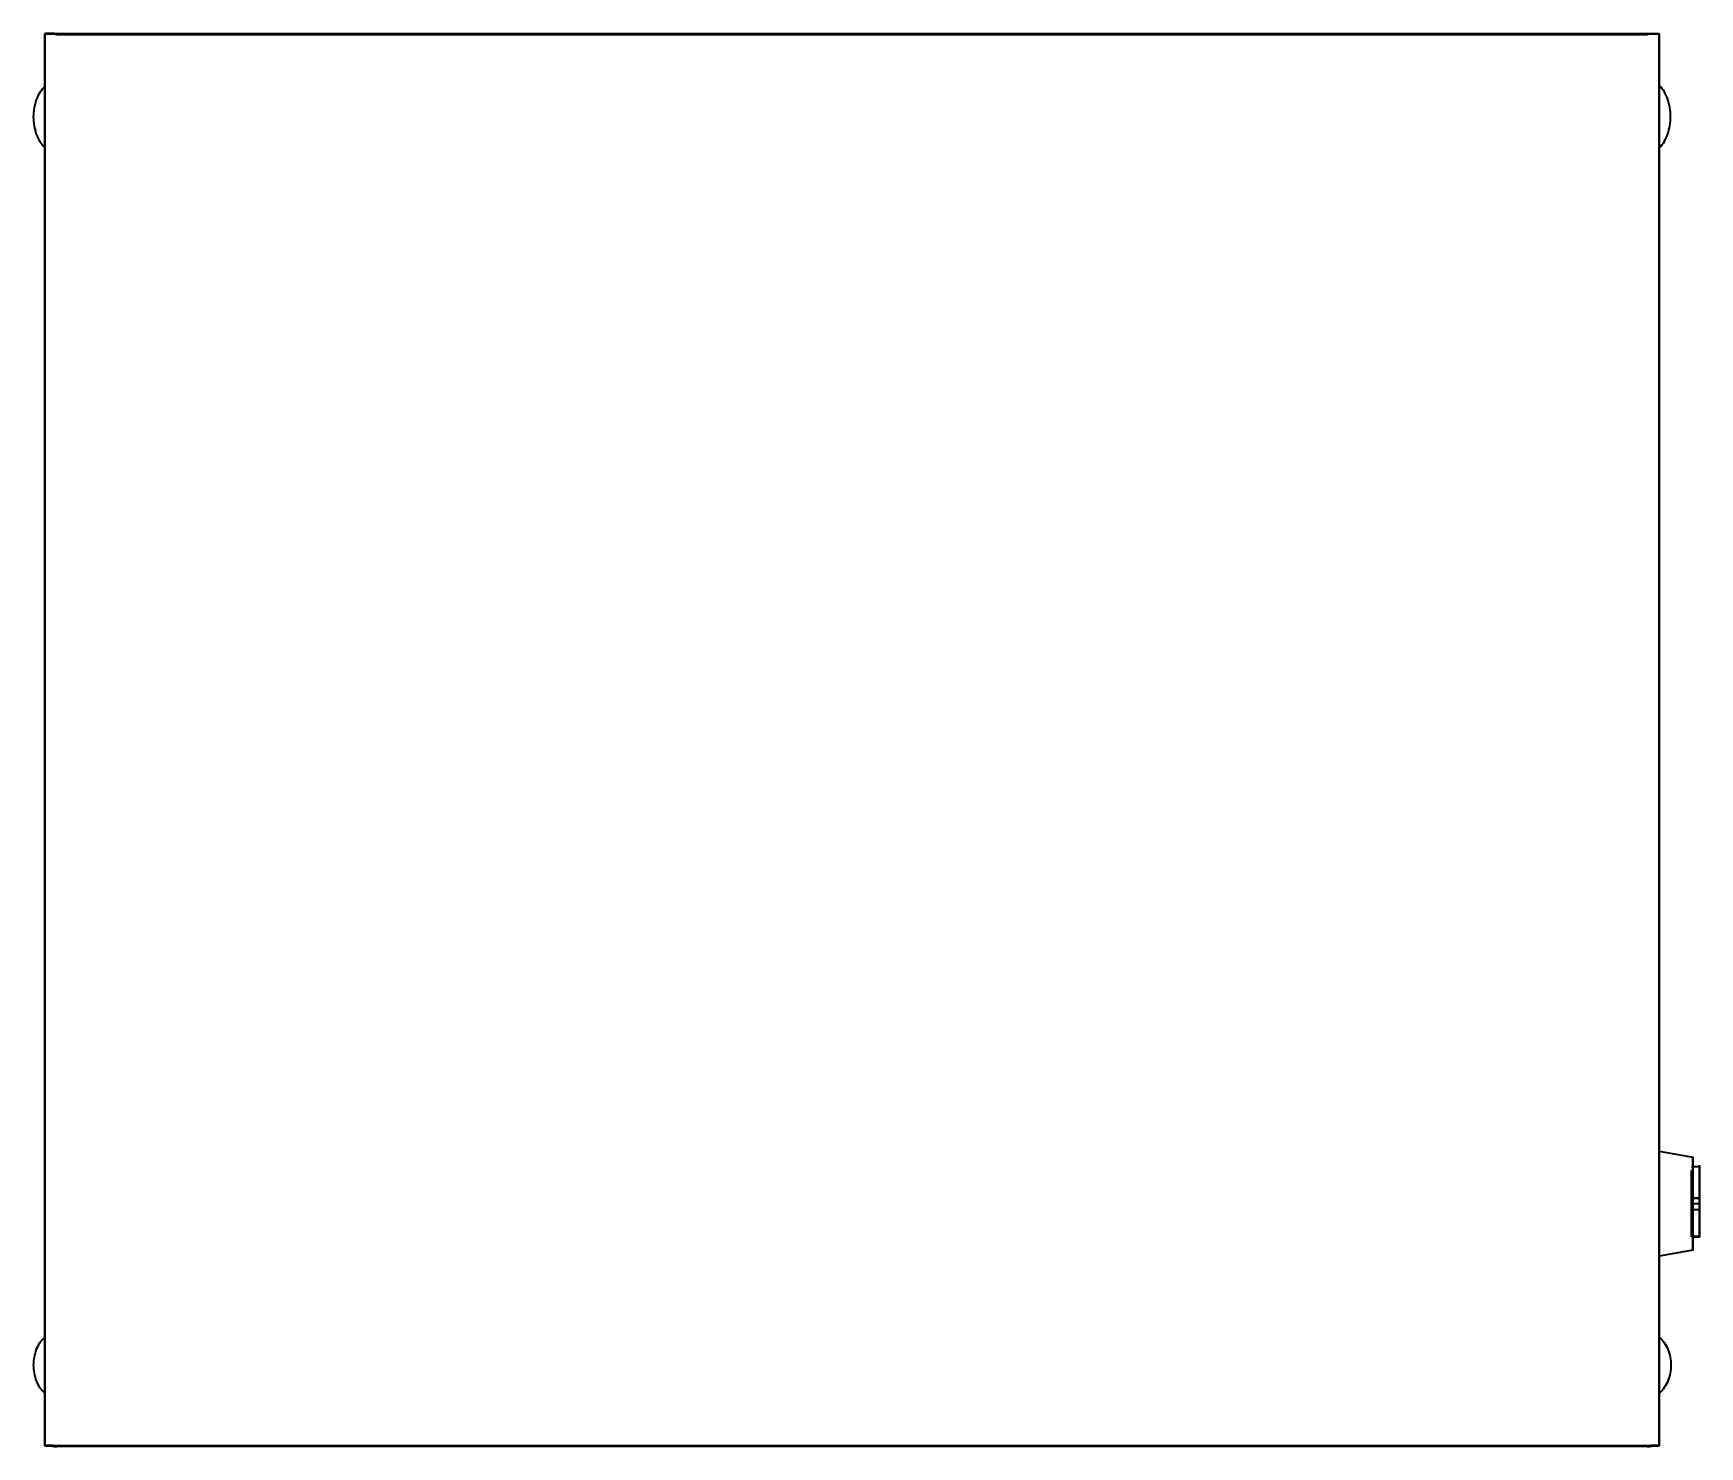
# Model space of a CAD drawing. Header units: inches. Extents: x -1371 to 1856, y -1888 to 3368.
# Drawn here: x -1358 to -188, y 2375 to 3368 of the extents above; entities that cross this region are included whole.
import ezdxf

# ---------------------------------------------------------------- set-up
doc = ezdxf.new("R2010")
doc.units = ezdxf.units.IN
doc.header["$MEASUREMENT"] = 0
doc.layers.add('Warstwa 1', color=7, linetype='Continuous')

msp = doc.modelspace()

# ---------------------------------------------------------------- linework, layer by layer
at = {"layer": 'Warstwa 1', "color": 7, "lineweight": 35}
for points in [[(-1341.7, 3367.9), (-1350.2, 3367.9)], [(-1350.2, 3367.9)], [(-1350.2, 3367.9), (-1341.7, 3367.9)], [(-1350.2, 2375.8), (-1350.2, 3367.9)], [(-1350.2, 2375.8), (-1350.2, 3367.9)], [(-1350.2, 2375.8), (-1350.2, 3367.9)], [(-1341.7, 3367.9), (-1350.2, 3367.9)], [(-1350.2, 3367.9), (-1346, 3367.9)], [(-1350.2, 3367.9), (-1347.2, 3367.9)], [(-1350.2, 3367.9)], [(-1350.2, 3367.9), (-1350.2, 2375.8)], [(-1341.7, 3367.9), (-1346, 3367.9)], [(-1346, 3367.9)], [(-1346, 3367.9), (-1341.7, 3367.9)], [(-1346, 3367.9), (-1341.7, 3367.9)], [(-1346, 3367.9)], [(-1341.7, 3367.9)], [(-1265.2, 3367.9), (-1341.7, 3367.9)], [(-1265.2, 3367.9), (-1341.7, 3367.9)], [(-1341.7, 3367.9)], [(-1341.7, 3367.9), (-224.9, 3367.9)], [(-1341.7, 3367.3), (-224.9, 3367.3)], [(-1340.7, 3367.9), (-225.9, 3367.9)], [(-1340.7, 3367.9)], [(-1340.7, 3367.9), (-1337.5, 3367.9)], [(-1337.5, 3367.9), (-229.1, 3367.9)], [(-233.4, 3367.9), (-1333.2, 3367.9)], [(-1333.2, 3367.9)], [(-1333.2, 3367.9), (-233.4, 3367.9)], [(-1333.2, 3367.9)], [(-1333.2, 3367.9)], [(-233.4, 3367.9), (-1333.2, 3367.9)], [(-1333.2, 3367.9), (-233.4, 3367.9)], [(-1265.2, 3367.9)], [(-224.9, 3367.9), (-301.4, 3367.9)], [(-301.4, 3367.9)], [(-301.4, 3367.9), (-224.9, 3367.9)], [(-233.4, 3367.9)], [(-233.4, 3367.9)], [(-233.4, 3367.9)], [(-225.9, 3367.9), (-229.1, 3367.9)], [(-225.9, 3367.9)], [(-224.9, 3367.9)], [(-224.9, 3367.9), (-216.4, 3367.9)], [(-216.4, 3367.9), (-224.9, 3367.9)], [(-224.9, 3367.9), (-220.6, 3367.9)], [(-220.6, 3367.9), (-224.9, 3367.9)], [(-224.9, 3367.9)], [(-224.9, 3367.9), (-220.6, 3367.9)], [(-216.4, 3367.9), (-224.9, 3367.9)], [(-224.9, 3367.9), (-224.9, 3367.3)], [(-220.6, 3367.9)], [(-216.4, 3367.9), (-220.6, 3367.9)], [(-220.6, 3367.9)], [(-216.4, 3367.9)], [(-216.4, 3367.9), (-216.4, 2375.8)], [(-216.4, 3367.9), (-216.4, 2375.8)], [(-216.4, 2375.8), (-216.4, 3367.9)], [(-216.4, 3367.9)], [(-216.4, 3367.9), (-216.4, 2375.8)], [(-1350.2, 3296.8), (-1350.2, 3325.7)], [(-1350.2, 3296.8), (-1350.2, 3325.7)], [(-1350.2, 3297), (-1350.2, 3325.4)], [(-1350.2, 3325.4), (-1350.2, 3297)], [(-216.4, 3325.7), (-216.4, 3296.8)], [(-216.4, 3325.7), (-216.4, 3296.8)], [(-216.4, 3297), (-216.4, 3325.4)], [(-216.4, 3325.4), (-216.4, 3297)], [(-1350.2, 3301.6), (-1350.2, 3320.8)], [(-1350.2, 3320.8), (-1350.2, 3301.6)], [(-216.4, 3301.6), (-216.4, 3320.8)], [(-216.4, 3320.8), (-216.4, 3301.6)], [(-216.4, 2582.7), (-192.7, 2578.5)], [(-192.7, 2545.9), (-192.7, 2578.5)], [(-275.9, 2572.8)], [(-216.4, 2573.1), (-216.4, 2518.6)], [(-216.4, 2573.1), (-216.4, 2518.6)], [(-216.4, 2573.1)], [(-216.4, 2518.9), (-216.4, 2572.8)], [(-216.4, 2518.9), (-216.4, 2572.8)], [(-216.4, 2572.8)], [(-193.7, 2572.1), (-188, 2572.1)], [(-193.7, 2522.5), (-193.7, 2569.2)], [(-193.7, 2569.2), (-193.7, 2522.5)], [(-193.7, 2523), (-193.7, 2568.7)], [(-193.7, 2568.7), (-193.7, 2523)], [(-188, 2545.9), (-188, 2572.9)], [(-188, 2572.9), (-188, 2545.9)], [(-188, 2522.5), (-188, 2569.2)], [(-188, 2569.2), (-188, 2522.5)], [(-188, 2523), (-188, 2568.7)], [(-188, 2568.7), (-188, 2523)], [(-193.7, 2549.8), (-193.7, 2541.9)], [(-193.7, 2549.8), (-188, 2549.8)], [(-188, 2549.8), (-193.7, 2549.8)], [(-193.7, 2549.8)], [(-193.7, 2549.8), (-193.7, 2541.9)], [(-193.7, 2541.9), (-188, 2541.9)], [(-193.7, 2541.9), (-188, 2541.9)], [(-193.7, 2541.9)], [(-188, 2541.9), (-188, 2549.8)], [(-188, 2549.8)], [(-188, 2541.9), (-188, 2549.8)], [(-188, 2541.9)], [(-216.4, 2518.9)], [(-216.4, 2518.6)], [(-193.7, 2523), (-188, 2523)], [(-193.7, 2522.5), (-188, 2522.5)], [(-192.7, 2513.3), (-216.4, 2509)], [(-1350.2, 2418), (-1350.2, 2446.9)], [(-1350.2, 2418), (-1350.2, 2446.9)], [(-1350.2, 2418.3), (-1350.2, 2446.6)], [(-1350.2, 2446.6), (-1350.2, 2418.3)], [(-216.4, 2446.9), (-216.4, 2418)], [(-216.4, 2446.9), (-216.4, 2418)], [(-216.4, 2418.3), (-216.4, 2446.6)], [(-216.4, 2446.6), (-216.4, 2418.3)], [(-1350.2, 2426.8), (-1350.2, 2438.1)], [(-1350.2, 2438.1), (-1350.2, 2426.8)], [(-216.4, 2426.8), (-216.4, 2438.1)], [(-216.4, 2438.1), (-216.4, 2426.8)], [(-1341.7, 2375.8), (-1350.2, 2375.8)], [(-1350.2, 2375.8)], [(-1350.2, 2375.8), (-1341.7, 2375.8)], [(-1346, 2375.8), (-1350.2, 2375.8)], [(-1350.2, 2375.8), (-1341.7, 2375.8)], [(-1350.2, 2375.8)], [(-1347.2, 2375.8), (-1350.2, 2375.8)], [(-1346, 2375.8), (-1347.2, 2375.8)], [(-1341.7, 2375.8), (-1346, 2375.8)], [(-1346, 2375.8)], [(-1346, 2375.8), (-1341.7, 2375.8)], [(-1346, 2375.8), (-1341.7, 2375.8)], [(-1346, 2375.8)], [(-1341.7, 2375.8)], [(-1341.7, 2375.8), (-1265.2, 2375.8)], [(-1265.2, 2375.8), (-1341.7, 2375.8)], [(-1341.7, 2375.8)], [(-224.9, 2375.8), (-1341.7, 2375.8)], [(-1341.7, 2375.8), (-1341.7, 2375.2)], [(-1341.7, 2375.6), (-224.9, 2375.6)], [(-1337.6, 2375.6), (-1341.7, 2375.6)], [(-1341.7, 2375.6)], [(-225.9, 2375.8), (-1340.7, 2375.8)], [(-1337.5, 2375.8), (-1340.7, 2375.8)], [(-1340.7, 2375.8)], [(-1327.6, 2375.6), (-1337.6, 2375.6)], [(-1337.5, 2375.8), (-229.1, 2375.8)], [(-233.4, 2375.8), (-1333.2, 2375.8)], [(-1333.2, 2375.8)], [(-233.4, 2375.8), (-1333.2, 2375.8)], [(-239.1, 2375.6), (-1327.6, 2375.6)], [(-1265.2, 2375.8)], [(-598.3, 2375.8), (-607.6, 2375.8)], [(-606.3, 2375.8), (-607.6, 2375.8)], [(-598.3, 2375.8), (-607.6, 2375.8)], [(-606.3, 2375.8), (-581.4, 2375.8)], [(-581.4, 2375.8), (-606.3, 2375.8)], [(-595.7, 2375.8), (-598.3, 2375.8)], [(-595.7, 2375.8), (-598.3, 2375.8)], [(-559.1, 2375.8), (-595.7, 2375.8)], [(-559.1, 2375.8), (-595.7, 2375.8)], [(-581.4, 2375.8), (-580.1, 2375.8)], [(-580.1, 2375.8), (-581.4, 2375.8)], [(-580.1, 2375.8)], [(-580.1, 2375.8), (-575.1, 2375.8)], [(-580.1, 2375.8)], [(-575.1, 2375.8), (-555.6, 2375.8)], [(-555.6, 2375.8), (-575.1, 2375.8)], [(-553.9, 2375.8), (-559.1, 2375.8)], [(-553.9, 2375.8), (-559.1, 2375.8)], [(-552.7, 2375.8), (-555.6, 2375.8)], [(-555.6, 2375.8)], [(-555.6, 2375.8)], [(-555.6, 2375.8), (-552.7, 2375.8)], [(-553.9, 2375.8), (-540.3, 2375.8)], [(-553.9, 2375.8), (-540.3, 2375.8)], [(-552.7, 2375.8), (-486.8, 2375.8)], [(-552.7, 2375.8), (-486.8, 2375.8)], [(-540.3, 2375.8), (-486.8, 2375.8)], [(-486.8, 2375.8), (-540.3, 2375.8)], [(-505.9, 2375.8), (-529.6, 2375.8)], [(-529.6, 2375.8), (-473.1, 2375.8)], [(-473.1, 2375.8), (-529.6, 2375.8)], [(-529.6, 2375.8), (-505.9, 2375.8)], [(-505.2, 2375.8), (-505.9, 2375.8)], [(-505.9, 2375.8), (-505.2, 2375.8)], [(-476.1, 2375.8), (-505.2, 2375.8)], [(-505.2, 2375.8)], [(-505.2, 2375.8)], [(-505.2, 2375.8), (-476.1, 2375.8)], [(-473.9, 2375.8), (-476.1, 2375.8)], [(-476.1, 2375.8)], [(-476.1, 2375.8)], [(-473.9, 2375.8), (-476.1, 2375.8)], [(-473.9, 2375.8), (-383.8, 2375.8)], [(-473.1, 2375.8), (-351.2, 2375.8)], [(-351.2, 2375.8), (-473.1, 2375.8)], [(-377.5, 2375.8), (-383.8, 2375.8)], [(-377.5, 2375.8), (-383.8, 2375.8)], [(-344.1, 2375.8), (-377.5, 2375.8)], [(-377.5, 2375.8), (-344.1, 2375.8)], [(-351.2, 2375.8), (-346, 2375.8)], [(-346, 2375.8), (-351.2, 2375.8)], [(-346, 2375.8), (-322.5, 2375.8)], [(-343.1, 2375.8), (-344.1, 2375.8)], [(-344.1, 2375.8), (-343.1, 2375.8)], [(-311, 2375.8), (-343.1, 2375.8)], [(-343.1, 2375.8)], [(-343.1, 2375.8)], [(-343.1, 2375.8), (-311, 2375.8)], [(-321.9, 2375.8), (-323.2, 2375.8)], [(-323.2, 2375.8)], [(-323.2, 2375.8), (-322.7, 2375.8)], [(-323.2, 2375.8)], [(-322.7, 2375.8), (-323.2, 2375.8)], [(-323.2, 2375.8), (-321.9, 2375.8)], [(-322.7, 2375.8), (-311.6, 2375.8)], [(-322.7, 2375.8), (-311.6, 2375.8)], [(-322.5, 2375.8), (-315.6, 2375.8)], [(-315.6, 2375.8), (-322.5, 2375.8)], [(-317, 2375.8), (-321.9, 2375.8)], [(-321.9, 2375.8), (-317, 2375.8)], [(-315.6, 2375.8), (-317, 2375.8)], [(-317, 2375.8), (-315.6, 2375.8)], [(-315.6, 2375.8)], [(-315.6, 2375.8)], [(-311.6, 2375.8), (-311, 2375.8)], [(-311, 2375.8), (-311.6, 2375.8)], [(-311, 2375.8)], [(-311, 2375.8)], [(-301.4, 2375.8)], [(-301.4, 2375.8), (-224.9, 2375.8)], [(-301.4, 2375.8), (-224.9, 2375.8)], [(-239.1, 2375.6), (-229, 2375.6)], [(-233.4, 2375.8)], [(-229.1, 2375.8), (-225.9, 2375.8)], [(-225.9, 2375.8)], [(-224.9, 2375.8)], [(-224.9, 2375.8), (-220.6, 2375.8)], [(-220.6, 2375.8), (-224.9, 2375.8)], [(-224.9, 2375.8), (-216.4, 2375.8)], [(-216.4, 2375.8), (-224.9, 2375.8)], [(-224.9, 2375.8)], [(-224.9, 2375.8), (-216.4, 2375.8)], [(-220.6, 2375.8), (-224.9, 2375.8)], [(-224.9, 2375.2), (-224.9, 2375.8)], [(-224.9, 2375.6)], [(-220.6, 2375.8)], [(-220.6, 2375.8), (-216.4, 2375.8)], [(-220.6, 2375.8)], [(-216.4, 2375.8)], [(-216.4, 2375.8)], [(-224.9, 2375.2), (-1341.7, 2375.2)]]:
    msp.add_lwpolyline(points, dxfattribs=at)
for points, knots in [([(-1341.7, 3367.9), (-1344.3, 3368.1), (-1346.8, 3368.2), (-1348.4, 3368.1), (-1349.6, 3368.1), (-1350.2, 3368), (-1350.2, 3367.9)], [0, 0, 0, 0, 1, 1, 1, 2, 2, 2, 2]), ([(-1341.7, 3367.3), (-1342.9, 3367.5), (-1344, 3367.6), (-1344.7, 3367.7), (-1345.1, 3367.8), (-1345.5, 3367.8), (-1345.7, 3367.8), (-1345.9, 3367.9), (-1346, 3367.9), (-1346, 3367.9)], [0, 0, 0, 0, 1, 1, 1, 2, 2, 2, 3, 3, 3, 3]), ([(-224.9, 3367.9), (-222.3, 3368.1), (-219.8, 3368.2), (-218.2, 3368.1), (-217.1, 3368.1), (-216.4, 3368), (-216.4, 3367.9)], [0, 0, 0, 0, 1, 1, 1, 2, 2, 2, 2]), ([(-220.6, 3367.9), (-220.6, 3367.9), (-220.8, 3367.9), (-221, 3367.8), (-221.2, 3367.8), (-221.5, 3367.8), (-221.9, 3367.7), (-222.7, 3367.6), (-223.8, 3367.5), (-224.9, 3367.3)], [0, 0, 0, 0, 1, 1, 1, 2, 2, 2, 3, 3, 3, 3]), ([(-1350.2, 3330.9), (-1352.7, 3328.5), (-1354.7, 3325.2), (-1356.1, 3321.5), (-1357.5, 3317.8), (-1358.2, 3313.6), (-1358.2, 3309.5), (-1358.2, 3305.3), (-1357.5, 3301.1), (-1356.1, 3297.4), (-1354.7, 3293.7), (-1352.7, 3290.4), (-1350.2, 3288)], [0, 0, 0, 0, 1, 1, 1, 2, 2, 2, 3, 3, 3, 4, 4, 4, 4]), ([(-1350.2, 3325.7), (-1350.2, 3325.1), (-1350.2, 3325.4), (-1350.2, 3325.4), (-1350.2, 3325.4), (-1350.2, 3324.8), (-1350.2, 3324.2), (-1350.2, 3323.1), (-1350.2, 3321.8), (-1350.2, 3320), (-1350.2, 3317.5), (-1350.2, 3313.8), (-1350.2, 3311.2), (-1350.2, 3308.6), (-1350.2, 3307.1), (-1350.2, 3305), (-1350.2, 3303.6), (-1350.2, 3301.8), (-1350.2, 3300.7), (-1350.2, 3300), (-1350.2, 3299.6), (-1350.2, 3298.4), (-1350.2, 3297.5), (-1350.2, 3296.2), (-1350.2, 3296.8)], [0, 0, 0, 0, 1, 1, 1, 2, 2, 2, 3, 3, 3, 4, 4, 4, 5, 5, 5, 6, 6, 6, 7, 7, 7, 8, 8, 8, 8]), ([(-1350.2, 3325.7), (-1350.2, 3325.1), (-1350.2, 3325.4), (-1350.2, 3325.4), (-1350.2, 3325.4), (-1350.2, 3324.8), (-1350.2, 3324.2), (-1350.2, 3323.1), (-1350.2, 3321.8), (-1350.2, 3320), (-1350.2, 3317.5), (-1350.2, 3313.8), (-1350.2, 3311.2), (-1350.2, 3308.6), (-1350.2, 3307.1), (-1350.2, 3305), (-1350.2, 3303.6), (-1350.2, 3301.8), (-1350.2, 3300.7), (-1350.2, 3300), (-1350.2, 3299.6), (-1350.2, 3298.4), (-1350.2, 3297.5), (-1350.2, 3296.2), (-1350.2, 3296.8)], [0, 0, 0, 0, 1, 1, 1, 2, 2, 2, 3, 3, 3, 4, 4, 4, 5, 5, 5, 6, 6, 6, 7, 7, 7, 8, 8, 8, 8]), ([(-216.4, 3296.8), (-216.4, 3297.4), (-216.4, 3297), (-216.4, 3297), (-216.4, 3297), (-216.4, 3297.6), (-216.4, 3298.2), (-216.4, 3299.4), (-216.4, 3300.6), (-216.4, 3302.4), (-216.4, 3305), (-216.4, 3308.6), (-216.4, 3311.2), (-216.4, 3313.8), (-216.4, 3315.3), (-216.4, 3317.4), (-216.4, 3318.9), (-216.4, 3320.6), (-216.4, 3321.7), (-216.4, 3322.4), (-216.4, 3322.9), (-216.4, 3324.1), (-216.4, 3325), (-216.4, 3326.3), (-216.4, 3325.7)], [0, 0, 0, 0, 1, 1, 1, 2, 2, 2, 3, 3, 3, 4, 4, 4, 5, 5, 5, 6, 6, 6, 7, 7, 7, 8, 8, 8, 8]), ([(-216.4, 3296.8), (-216.4, 3297.4), (-216.4, 3297), (-216.4, 3297), (-216.4, 3297), (-216.4, 3297.6), (-216.4, 3298.2), (-216.4, 3299.4), (-216.4, 3300.6), (-216.4, 3302.4), (-216.4, 3305), (-216.4, 3308.6), (-216.4, 3311.2), (-216.4, 3313.8), (-216.4, 3315.3), (-216.4, 3317.4), (-216.4, 3318.9), (-216.4, 3320.6), (-216.4, 3321.7), (-216.4, 3322.4), (-216.4, 3322.9), (-216.4, 3324.1), (-216.4, 3325), (-216.4, 3326.3), (-216.4, 3325.7)], [0, 0, 0, 0, 1, 1, 1, 2, 2, 2, 3, 3, 3, 4, 4, 4, 5, 5, 5, 6, 6, 6, 7, 7, 7, 8, 8, 8, 8]), ([(-215.9, 3288), (-213.6, 3290.4), (-211.7, 3293.7), (-210.4, 3297.5), (-209.1, 3301.2), (-208.4, 3305.4), (-208.4, 3309.6), (-208.4, 3313.8), (-209.1, 3318.1), (-210.4, 3321.8), (-211.7, 3325.6), (-213.6, 3328.8), (-215.9, 3331.2)], [0, 0, 0, 0, 1, 1, 1, 2, 2, 2, 3, 3, 3, 4, 4, 4, 4]), ([(-216.4, 2582.7), (-216.4, 2558.1), (-216.4, 2533.6), (-216.4, 2509), (-216.4, 2533.6), (-216.4, 2558.1), (-216.4, 2582.7)], [0, 0, 0, 0, 1, 1, 1, 2, 2, 2, 2]), ([(-192.7, 2578.5), (-192.7, 2556.7), (-192.7, 2535), (-192.7, 2513.3), (-192.7, 2524.1), (-192.7, 2535), (-192.7, 2545.9)], [0, 0, 0, 0, 1, 1, 1, 2, 2, 2, 2]), ([(-188, 2572.1), (-188, 2572.1), (-188, 2571.7), (-188, 2571.4), (-188.1, 2571), (-188, 2570.7), (-188, 2570.4), (-188, 2569.9), (-188, 2569.4), (-188.1, 2568.9), (-188.1, 2568.1), (-188, 2567.1), (-188, 2566.2), (-188, 2565), (-188, 2564), (-188, 2563), (-188, 2561.7), (-188, 2560.5), (-188, 2559.1), (-188, 2557.4), (-188, 2555.5), (-188, 2553.7), (-188, 2550.8), (-188, 2548), (-188, 2545.1), (-188, 2542.3), (-188, 2539.3), (-188, 2536.5), (-188, 2531.6), (-188, 2527.1), (-188, 2522.5), (-188, 2539), (-188, 2555.5), (-188, 2572.1)], [0, 0, 0, 0, 1, 1, 1, 2, 2, 2, 3, 3, 3, 4, 4, 4, 5, 5, 5, 6, 6, 6, 7, 7, 7, 8, 8, 8, 9, 9, 9, 10, 10, 10, 11, 11, 11, 11]), ([(-188, 2545.9), (-188.1, 2545.9), (-188, 2545.9), (-188, 2545.9), (-188, 2545.8), (-188.1, 2545.9), (-188.1, 2545.9), (-188.1, 2545.9), (-188.1, 2545.9), (-188.1, 2545.9), (-188.2, 2545.8), (-188.3, 2545.9), (-188.4, 2545.9), (-188.6, 2545.9), (-188.9, 2545.9), (-189.1, 2545.9), (-189.4, 2545.9), (-189.5, 2545.9), (-189.7, 2545.9), (-189.9, 2545.9), (-190.2, 2545.9), (-190.4, 2545.9), (-190.7, 2545.9), (-191.1, 2545.9), (-191.4, 2545.9), (-191.9, 2545.9), (-192.3, 2545.9), (-192.7, 2545.9)], [0, 0, 0, 0, 1, 1, 1, 2, 2, 2, 3, 3, 3, 4, 4, 4, 5, 5, 5, 6, 6, 6, 7, 7, 7, 8, 8, 8, 9, 9, 9, 9]), ([(-1350.2, 2452.1), (-1352.7, 2450), (-1354.7, 2447), (-1356.1, 2443.6), (-1357.5, 2440.1), (-1358.2, 2436.3), (-1358.2, 2432.5), (-1358.2, 2428.6), (-1357.5, 2424.8), (-1356.1, 2421.4), (-1354.7, 2418), (-1352.7, 2415), (-1350.2, 2412.8)], [0, 0, 0, 0, 1, 1, 1, 2, 2, 2, 3, 3, 3, 4, 4, 4, 4]), ([(-1350.2, 2446.9), (-1350.2, 2446.3), (-1350.2, 2446.7), (-1350.2, 2446.7), (-1350.2, 2446.7), (-1350.2, 2446.1), (-1350.2, 2445.4), (-1350.2, 2444.3), (-1350.2, 2443.1), (-1350.2, 2441.3), (-1350.2, 2438.7), (-1350.2, 2435.1), (-1350.2, 2432.5), (-1350.2, 2429.9), (-1350.2, 2428.4), (-1350.2, 2426.3), (-1350.2, 2424.8), (-1350.2, 2423.1), (-1350.2, 2421.9), (-1350.2, 2421.3), (-1350.2, 2420.8), (-1350.2, 2419.6), (-1350.2, 2418.7), (-1350.2, 2417.4), (-1350.2, 2418)], [0, 0, 0, 0, 1, 1, 1, 2, 2, 2, 3, 3, 3, 4, 4, 4, 5, 5, 5, 6, 6, 6, 7, 7, 7, 8, 8, 8, 8]), ([(-1350.2, 2446.9), (-1350.2, 2446.3), (-1350.2, 2446.7), (-1350.2, 2446.7), (-1350.2, 2446.7), (-1350.2, 2446.1), (-1350.2, 2445.4), (-1350.2, 2444.3), (-1350.2, 2443.1), (-1350.2, 2441.3), (-1350.2, 2438.7), (-1350.2, 2435.1), (-1350.2, 2432.5), (-1350.2, 2429.9), (-1350.2, 2428.4), (-1350.2, 2426.3), (-1350.2, 2424.8), (-1350.2, 2423.1), (-1350.2, 2421.9), (-1350.2, 2421.3), (-1350.2, 2420.8), (-1350.2, 2419.6), (-1350.2, 2418.7), (-1350.2, 2417.4), (-1350.2, 2418)], [0, 0, 0, 0, 1, 1, 1, 2, 2, 2, 3, 3, 3, 4, 4, 4, 5, 5, 5, 6, 6, 6, 7, 7, 7, 8, 8, 8, 8]), ([(-216.4, 2418), (-216.4, 2418.6), (-216.4, 2418.3), (-216.4, 2418.3), (-216.4, 2418.2), (-216.4, 2418.9), (-216.4, 2419.5), (-216.4, 2420.6), (-216.4, 2421.9), (-216.4, 2423.7), (-216.4, 2426.2), (-216.4, 2429.9), (-216.4, 2432.5), (-216.4, 2435.1), (-216.4, 2436.6), (-216.4, 2438.7), (-216.4, 2440.1), (-216.4, 2441.9), (-216.4, 2443), (-216.4, 2443.7), (-216.4, 2444.1), (-216.4, 2445.3), (-216.4, 2446.2), (-216.4, 2447.5), (-216.4, 2446.9)], [0, 0, 0, 0, 1, 1, 1, 2, 2, 2, 3, 3, 3, 4, 4, 4, 5, 5, 5, 6, 6, 6, 7, 7, 7, 8, 8, 8, 8]), ([(-216.4, 2418), (-216.4, 2418.6), (-216.4, 2418.3), (-216.4, 2418.3), (-216.4, 2418.2), (-216.4, 2418.9), (-216.4, 2419.5), (-216.4, 2420.6), (-216.4, 2421.9), (-216.4, 2423.7), (-216.4, 2426.2), (-216.4, 2429.9), (-216.4, 2432.5), (-216.4, 2435.1), (-216.4, 2436.6), (-216.4, 2438.7), (-216.4, 2440.1), (-216.4, 2441.9), (-216.4, 2443), (-216.4, 2443.7), (-216.4, 2444.1), (-216.4, 2445.3), (-216.4, 2446.2), (-216.4, 2447.5), (-216.4, 2446.9)], [0, 0, 0, 0, 1, 1, 1, 2, 2, 2, 3, 3, 3, 4, 4, 4, 5, 5, 5, 6, 6, 6, 7, 7, 7, 8, 8, 8, 8]), ([(-216.1, 2452.1), (-213.7, 2450), (-211.7, 2447), (-210.3, 2443.6), (-208.9, 2440.1), (-208.2, 2436.3), (-208.2, 2432.5), (-208.2, 2428.6), (-208.9, 2424.8), (-210.3, 2421.4), (-211.7, 2418), (-213.7, 2415), (-216.1, 2412.8)], [0, 0, 0, 0, 1, 1, 1, 2, 2, 2, 3, 3, 3, 4, 4, 4, 4]), ([(-1341.7, 2375.8), (-1343.6, 2375.9), (-1345.6, 2376), (-1347, 2376), (-1349, 2376), (-1350.2, 2375.9), (-1350.2, 2375.8)], [0, 0, 0, 0, 1, 1, 1, 2, 2, 2, 2]), ([(-1346, 2375.8), (-1346, 2375.7), (-1345.5, 2375.7), (-1344.7, 2375.6), (-1344.4, 2375.6), (-1343.9, 2375.5), (-1343.4, 2375.4), (-1342.9, 2375.4), (-1342.3, 2375.3), (-1341.7, 2375.2)], [0, 0, 0, 0, 1, 1, 1, 2, 2, 2, 3, 3, 3, 3]), ([(-607.6, 2375.8), (-607.7, 2375.8), (-607.8, 2375.8), (-607.9, 2375.8), (-608, 2375.8), (-608, 2375.8), (-608.1, 2375.8), (-608.1, 2375.8), (-608.2, 2375.8), (-608.2, 2375.8), (-608.2, 2375.8), (-608.2, 2375.8), (-608.2, 2375.8), (-608.2, 2375.8), (-608.3, 2375.8), (-608.3, 2375.8), (-608.3, 2375.8), (-608.3, 2375.8), (-608.3, 2375.8), (-608.2, 2375.8), (-608.2, 2375.8), (-608.2, 2375.8), (-608.1, 2375.8), (-608.1, 2375.8), (-608.1, 2375.8), (-608.1, 2375.8), (-607.9, 2375.8), (-607.8, 2375.8), (-607.6, 2375.8), (-607.7, 2375.8), (-607.6, 2375.8), (-607.6, 2375.8), (-607.3, 2375.8), (-607.1, 2375.8), (-606.8, 2375.8), (-606.6, 2375.8), (-606.3, 2375.8)], [0, 0, 0, 0, 1, 1, 1, 2, 2, 2, 3, 3, 3, 4, 4, 4, 5, 5, 5, 6, 6, 6, 7, 7, 7, 8, 8, 8, 9, 9, 9, 10, 10, 10, 11, 11, 11, 12, 12, 12, 12]), ([(-575.1, 2375.8), (-575.8, 2375.8), (-576.8, 2375.8), (-577.4, 2375.8), (-577.8, 2375.8), (-578.1, 2375.8), (-578.6, 2375.8), (-578.9, 2375.8), (-579.2, 2375.8), (-579.4, 2375.8), (-579.5, 2375.8), (-579.6, 2375.8), (-579.7, 2375.8), (-579.8, 2375.8), (-579.8, 2375.8), (-579.9, 2375.8), (-579.9, 2375.8), (-580, 2375.8), (-580, 2375.8), (-580, 2375.8), (-580, 2375.8), (-580.1, 2375.8)], [0, 0, 0, 0, 1, 1, 1, 2, 2, 2, 3, 3, 3, 4, 4, 4, 5, 5, 5, 6, 6, 6, 7, 7, 7, 7]), ([(-224.9, 2375.6), (-224.9, 2375.6), (-224.9, 2375.6), (-224.9, 2375.6), (-224.9, 2375.6), (-224.9, 2375.6), (-224.9, 2375.6), (-224.9, 2375.6), (-224.9, 2375.6), (-225, 2375.6), (-225, 2375.6), (-225.1, 2375.6), (-225.2, 2375.6), (-225.4, 2375.6), (-225.6, 2375.6), (-225.8, 2375.6), (-226, 2375.6), (-226.2, 2375.6), (-226.4, 2375.6), (-226.6, 2375.6), (-226.8, 2375.6), (-227, 2375.6), (-227.2, 2375.6), (-227.5, 2375.6), (-227.9, 2375.6), (-228.3, 2375.6), (-228.7, 2375.6), (-229, 2375.6)], [0, 0, 0, 0, 1, 1, 1, 2, 2, 2, 3, 3, 3, 4, 4, 4, 5, 5, 5, 6, 6, 6, 7, 7, 7, 8, 8, 8, 9, 9, 9, 9]), ([(-216.4, 2375.8), (-216.4, 2375.9), (-217.6, 2376), (-219.6, 2376), (-221.1, 2376), (-223, 2375.9), (-224.9, 2375.8)], [0, 0, 0, 0, 1, 1, 1, 2, 2, 2, 2]), ([(-224.9, 2375.2), (-224.3, 2375.3), (-223.8, 2375.4), (-223.3, 2375.4), (-222.7, 2375.5), (-222.3, 2375.6), (-221.9, 2375.6), (-221.1, 2375.7), (-220.6, 2375.7), (-220.6, 2375.8)], [0, 0, 0, 0, 1, 1, 1, 2, 2, 2, 3, 3, 3, 3])]:
    msp.add_open_spline(points, degree=3, knots=knots, dxfattribs=at)
for points in [[(-1346, 3367.9), (-1346.4, 3367.9), (-1346.8, 3367.9), (-1347.2, 3367.9)], [(-1341.7, 3367.9), (-1341.7, 3367.7), (-1341.7, 3367.5), (-1341.7, 3367.3)], [(-1333.2, 3367.9), (-966.6, 3367.9), (-600, 3367.9), (-233.4, 3367.9)], [(-233.4, 3367.9), (-600, 3367.9), (-966.6, 3367.9), (-1333.2, 3367.9)], [(-219.5, 3367.9), (-219.9, 3367.9), (-220.2, 3367.9), (-220.6, 3367.9)], [(-216.4, 3367.9), (-217.4, 3367.9), (-218.4, 3367.9), (-219.5, 3367.9)], [(-473.9, 2375.8), (-443.9, 2375.8), (-413.9, 2375.8), (-383.8, 2375.8)], [(-322.5, 2375.8), (-330.3, 2375.8), (-338.2, 2375.8), (-346, 2375.8)], [(-220.6, 2375.8), (-220.2, 2375.8), (-219.9, 2375.8), (-219.5, 2375.8)], [(-219.5, 2375.8), (-218.4, 2375.8), (-217.4, 2375.8), (-216.4, 2375.8)]]:
    msp.add_open_spline(points, degree=3, dxfattribs=at)

doc.saveas('drawing.dxf')
